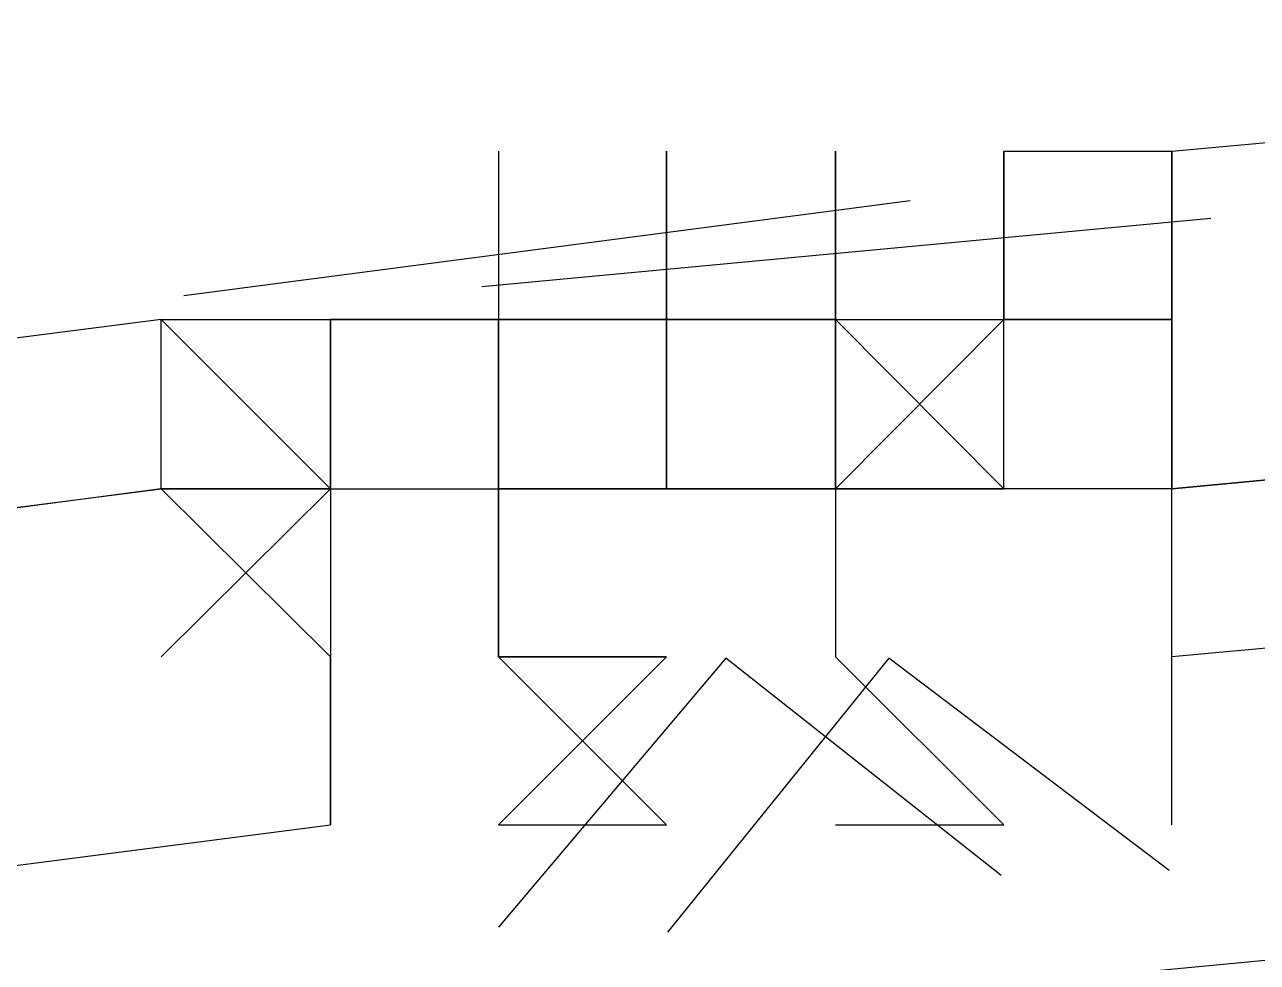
# Model space of a CAD drawing. Header units: feet. Extents: x -84 to 198, y -22 to 181.
# Drawn here: x 75.5625 to 75.6601, y 153.4069 to 153.4811 of the extents above; entities that cross this region are included whole.
import ezdxf

# ---------------------------------------------------------------- set-up
doc = ezdxf.new("R2010")
doc.units = ezdxf.units.FT
doc.layers.add('A-LINEA', color=7, linetype='CONTINUOUS')

msp = doc.modelspace()

# ---------------------------------------------------------------- linework, layer by layer
at = {"layer": 'A-LINEA'}
for p, q in [((75.6, 153.4711), (75.6, 153.4578)), ((75.6, 153.4711), (75.6, 153.4578)), ((75.6133, 153.4578), (75.6133, 153.4711)), ((75.6133, 153.4711), (75.6133, 153.4578)), ((75.6133, 153.4578), (75.6133, 153.4711)), ((75.6133, 153.4711), (75.6133, 153.4578)), ((75.6267, 153.4711), (75.6267, 153.4578)), ((75.6267, 153.4578), (75.6267, 153.4711)), ((75.6267, 153.4578), (75.6267, 153.4711)), ((75.6267, 153.4711), (75.6267, 153.4711)), ((75.6267, 153.4711), (75.6267, 153.4711)), ((75.6267, 153.4711), (75.6267, 153.4711)), ((75.6267, 153.4711), (75.6267, 153.4711)), ((75.6267, 153.4711), (75.6267, 153.4578)), ((75.6267, 153.4578), (75.6267, 153.4711)), ((75.6267, 153.4578), (75.6267, 153.4711)), ((75.6267, 153.4711), (75.6267, 153.4711)), ((75.6267, 153.4711), (75.6267, 153.4711)), ((75.6267, 153.4711), (75.6267, 153.4711)), ((75.6267, 153.4711), (75.6267, 153.4711)), ((75.64, 153.4711), (75.64, 153.4711)), ((75.64, 153.4711), (75.64, 153.4711)), ((75.64, 153.4711), (75.64, 153.4711)), ((75.64, 153.4711), (75.6533, 153.4711)), ((75.64, 153.4711), (75.6533, 153.4711)), ((75.64, 153.4711), (75.64, 153.4578)), ((75.64, 153.4711), (75.64, 153.4711)), ((75.64, 153.4711), (75.64, 153.4578)), ((75.64, 153.4711), (75.64, 153.4711)), ((75.64, 153.4711), (75.64, 153.4711)), ((75.64, 153.4578), (75.64, 153.4711)), ((75.64, 153.4711), (75.64, 153.4711)), ((75.64, 153.4711), (75.64, 153.4711)), ((75.64, 153.4711), (75.64, 153.4711)), ((75.64, 153.4711), (75.6533, 153.4711)), ((75.64, 153.4711), (75.6533, 153.4711)), ((75.64, 153.4711), (75.64, 153.4578)), ((75.64, 153.4711), (75.64, 153.4711)), ((75.64, 153.4711), (75.64, 153.4578)), ((75.64, 153.4711), (75.64, 153.4711)), ((75.64, 153.4711), (75.64, 153.4711)), ((75.64, 153.4578), (75.64, 153.4711)), ((75.6533, 153.4711), (75.6533, 153.4711)), ((75.6533, 153.4711), (75.6533, 153.4578)), ((75.6533, 153.4711), (75.6533, 153.4711)), ((75.6533, 153.4711), (75.6533, 153.4711)), ((75.6533, 153.4711), (75.6533, 153.4711)), ((75.6533, 153.4711), (75.6533, 153.4578)), ((75.6533, 153.4711), (75.6533, 153.4711)), ((75.6533, 153.4711), (75.6533, 153.4711)), ((75.5751, 153.4597), (75.6326, 153.4672)), ((75.5751, 153.4597), (75.6326, 153.4672)), ((75.5987, 153.4604), (75.6564, 153.4658)), ((75.5987, 153.4604), (75.6564, 153.4658)), ((75.5733, 153.4578), (75.5867, 153.4578)), ((75.5733, 153.4578), (75.5733, 153.4578)), ((75.5733, 153.4578), (75.5867, 153.4578)), ((75.5733, 153.4578), (75.5733, 153.4578)), ((75.5867, 153.4578), (75.5867, 153.4578)), ((75.5867, 153.4578), (75.5867, 153.4578)), ((75.5867, 153.4578), (75.5867, 153.4578)), ((75.5867, 153.4578), (75.5867, 153.4578)), ((75.5867, 153.4578), (75.5867, 153.4578)), ((75.5867, 153.4578), (75.5867, 153.4578)), ((75.5867, 153.4578), (75.5867, 153.4578)), ((75.5867, 153.4578), (75.5867, 153.4578)), ((75.5867, 153.4578), (75.5867, 153.4578)), ((75.5867, 153.4578), (75.5867, 153.4444)), ((75.5867, 153.4578), (75.5867, 153.4578)), ((75.5867, 153.4578), (75.5867, 153.4578)), ((75.5867, 153.4578), (75.6, 153.4578)), ((75.5867, 153.4578), (75.5867, 153.4444)), ((75.5867, 153.4578), (75.5867, 153.4578)), ((75.5867, 153.4578), (75.5867, 153.4578)), ((75.5867, 153.4578), (75.5867, 153.4578)), ((75.5867, 153.4578), (75.5867, 153.4578)), ((75.5867, 153.4578), (75.5867, 153.4578)), ((75.5867, 153.4578), (75.5867, 153.4578)), ((75.5867, 153.4578), (75.5867, 153.4578)), ((75.6, 153.4578), (75.5867, 153.4578)), ((75.5867, 153.4578), (75.5867, 153.4578)), ((75.5867, 153.4578), (75.5867, 153.4578)), ((75.5867, 153.4578), (75.5867, 153.4578)), ((75.5867, 153.4578), (75.5867, 153.4578)), ((75.5867, 153.4578), (75.5867, 153.4578)), ((75.5867, 153.4578), (75.5867, 153.4578)), ((75.5867, 153.4444), (75.5867, 153.4578)), ((75.5867, 153.4578), (75.5867, 153.4578)), ((75.5867, 153.4578), (75.5867, 153.4578)), ((75.5867, 153.4578), (75.5867, 153.4578)), ((75.5867, 153.4578), (75.5867, 153.4578)), ((75.5867, 153.4578), (75.5867, 153.4578)), ((75.5867, 153.4578), (75.5867, 153.4578)), ((75.5867, 153.4578), (75.5867, 153.4578)), ((75.5867, 153.4578), (75.5867, 153.4578)), ((75.5867, 153.4578), (75.5867, 153.4578)), ((75.5867, 153.4578), (75.5867, 153.4444)), ((75.5867, 153.4578), (75.5867, 153.4578)), ((75.5867, 153.4578), (75.5867, 153.4578)), ((75.5867, 153.4578), (75.6, 153.4578)), ((75.5867, 153.4578), (75.5867, 153.4444)), ((75.5867, 153.4578), (75.5867, 153.4578)), ((75.5867, 153.4578), (75.5867, 153.4578)), ((75.5867, 153.4578), (75.5867, 153.4578)), ((75.5867, 153.4578), (75.5867, 153.4578)), ((75.5867, 153.4578), (75.5867, 153.4578)), ((75.5867, 153.4578), (75.5867, 153.4578)), ((75.5867, 153.4578), (75.5867, 153.4578)), ((75.6, 153.4578), (75.5867, 153.4578)), ((75.5867, 153.4578), (75.5867, 153.4578)), ((75.5867, 153.4578), (75.5867, 153.4578)), ((75.5867, 153.4578), (75.5867, 153.4578)), ((75.5867, 153.4578), (75.5867, 153.4578)), ((75.5867, 153.4578), (75.5867, 153.4578)), ((75.5867, 153.4578), (75.5867, 153.4578)), ((75.5867, 153.4444), (75.5867, 153.4578)), ((75.6, 153.4578), (75.6, 153.4578)), ((75.6, 153.4578), (75.6, 153.4578)), ((75.6, 153.4578), (75.6, 153.4578)), ((75.6, 153.4578), (75.6, 153.4578)), ((75.6133, 153.4578), (75.6, 153.4578)), ((75.6, 153.4578), (75.6, 153.4578)), ((75.6133, 153.4578), (75.6, 153.4578)), ((75.6, 153.4578), (75.6, 153.4578)), ((75.6, 153.4578), (75.6, 153.4578)), ((75.6133, 153.4578), (75.6, 153.4578)), ((75.6, 153.4578), (75.6, 153.4578)), ((75.6, 153.4578), (75.6, 153.4578)), ((75.6133, 153.4578), (75.6, 153.4578)), ((75.6, 153.4578), (75.6, 153.4578)), ((75.6, 153.4578), (75.6, 153.4578)), ((75.6, 153.4578), (75.6, 153.4578)), ((75.6, 153.4578), (75.6, 153.4578)), ((75.6, 153.4578), (75.6, 153.4578)), ((75.6, 153.4578), (75.6133, 153.4578)), ((75.6, 153.4578), (75.6133, 153.4578)), ((75.6, 153.4578), (75.6, 153.4578)), ((75.6, 153.4578), (75.6, 153.4578)), ((75.6, 153.4578), (75.6, 153.4578)), ((75.6, 153.4578), (75.6, 153.4578)), ((75.6, 153.4578), (75.6, 153.4578)), ((75.6, 153.4578), (75.6, 153.4578)), ((75.6, 153.4578), (75.6, 153.4578)), ((75.6, 153.4578), (75.6, 153.4578)), ((75.6, 153.4578), (75.6, 153.4578)), ((75.6, 153.4578), (75.6, 153.4578)), ((75.6, 153.4578), (75.6133, 153.4578)), ((75.6, 153.4578), (75.6, 153.4578)), ((75.6, 153.4578), (75.6133, 153.4578)), ((75.6, 153.4578), (75.6, 153.4578)), ((75.6, 153.4578), (75.6, 153.4578)), ((75.6, 153.4578), (75.6, 153.4578)), ((75.6, 153.4578), (75.6, 153.4578)), ((75.6, 153.4578), (75.6, 153.4578)), ((75.6, 153.4578), (75.6, 153.4578)), ((75.6, 153.4578), (75.6, 153.4578)), ((75.6, 153.4578), (75.6, 153.4578)), ((75.6, 153.4578), (75.6, 153.4578)), ((75.6, 153.4578), (75.6, 153.4578)), ((75.6, 153.4578), (75.6, 153.4578)), ((75.6133, 153.4578), (75.6, 153.4578)), ((75.6, 153.4578), (75.6, 153.4578)), ((75.6, 153.4578), (75.6, 153.4578)), ((75.6, 153.4444), (75.6, 153.4578)), ((75.6, 153.4578), (75.6, 153.4578)), ((75.6, 153.4578), (75.6, 153.4578)), ((75.6, 153.4578), (75.6, 153.4578)), ((75.6, 153.4578), (75.6, 153.4578)), ((75.6, 153.4578), (75.6, 153.4578)), ((75.6, 153.4578), (75.6, 153.4578)), ((75.6, 153.4578), (75.6, 153.4578)), ((75.6, 153.4578), (75.6, 153.4578)), ((75.6133, 153.4578), (75.6, 153.4578)), ((75.6, 153.4578), (75.6, 153.4578)), ((75.6133, 153.4578), (75.6, 153.4578)), ((75.6, 153.4578), (75.6, 153.4578)), ((75.6, 153.4578), (75.6, 153.4578)), ((75.6133, 153.4578), (75.6, 153.4578)), ((75.6, 153.4578), (75.6, 153.4578)), ((75.6, 153.4578), (75.6, 153.4578)), ((75.6133, 153.4578), (75.6, 153.4578)), ((75.6, 153.4578), (75.6, 153.4578)), ((75.6, 153.4578), (75.6, 153.4578)), ((75.6, 153.4578), (75.6, 153.4578)), ((75.6, 153.4578), (75.6, 153.4578)), ((75.6, 153.4578), (75.6, 153.4578)), ((75.6, 153.4578), (75.6133, 153.4578)), ((75.6, 153.4578), (75.6133, 153.4578)), ((75.6, 153.4578), (75.6, 153.4578)), ((75.6, 153.4578), (75.6, 153.4578)), ((75.6, 153.4578), (75.6, 153.4578)), ((75.6, 153.4578), (75.6, 153.4578)), ((75.6, 153.4578), (75.6, 153.4578)), ((75.6, 153.4578), (75.6, 153.4578)), ((75.6, 153.4578), (75.6, 153.4578)), ((75.6, 153.4578), (75.6, 153.4578)), ((75.6, 153.4578), (75.6, 153.4578)), ((75.6, 153.4578), (75.6, 153.4578)), ((75.6, 153.4578), (75.6133, 153.4578)), ((75.6, 153.4578), (75.6, 153.4578)), ((75.6, 153.4578), (75.6133, 153.4578)), ((75.6, 153.4578), (75.6, 153.4578)), ((75.6, 153.4578), (75.6, 153.4578)), ((75.6, 153.4578), (75.6, 153.4578)), ((75.6, 153.4578), (75.6, 153.4578)), ((75.6, 153.4578), (75.6, 153.4578)), ((75.6, 153.4578), (75.6, 153.4578)), ((75.6, 153.4578), (75.6, 153.4578)), ((75.6, 153.4578), (75.6, 153.4578)), ((75.6, 153.4578), (75.6, 153.4578)), ((75.6, 153.4578), (75.6, 153.4578)), ((75.6, 153.4578), (75.6, 153.4578)), ((75.6133, 153.4578), (75.6, 153.4578)), ((75.6, 153.4578), (75.6, 153.4578)), ((75.6, 153.4578), (75.6, 153.4578)), ((75.6, 153.4444), (75.6, 153.4578)), ((75.6, 153.4578), (75.6, 153.4578)), ((75.6, 153.4578), (75.6, 153.4578)), ((75.6, 153.4578), (75.6, 153.4578)), ((75.6, 153.4578), (75.6, 153.4578)), ((75.6133, 153.4578), (75.6133, 153.4578)), ((75.6133, 153.4578), (75.6133, 153.4578)), ((75.6133, 153.4578), (75.6133, 153.4578)), ((75.6267, 153.4578), (75.6133, 153.4578)), ((75.6133, 153.4578), (75.6133, 153.4578)), ((75.6267, 153.4578), (75.6133, 153.4578)), ((75.6133, 153.4578), (75.6133, 153.4578)), ((75.6267, 153.4578), (75.6133, 153.4578)), ((75.6133, 153.4578), (75.6133, 153.4578)), ((75.6133, 153.4578), (75.6133, 153.4578)), ((75.6133, 153.4578), (75.6133, 153.4578)), ((75.6133, 153.4578), (75.6133, 153.4578)), ((75.6133, 153.4578), (75.6133, 153.4578)), ((75.6133, 153.4578), (75.6133, 153.4578)), ((75.6133, 153.4578), (75.6133, 153.4578)), ((75.6133, 153.4578), (75.6133, 153.4578)), ((75.6133, 153.4578), (75.6133, 153.4578)), ((75.6133, 153.4578), (75.6133, 153.4578)), ((75.6267, 153.4578), (75.6133, 153.4578)), ((75.6133, 153.4444), (75.6133, 153.4578)), ((75.6133, 153.4578), (75.6133, 153.4578)), ((75.6133, 153.4578), (75.6133, 153.4578)), ((75.6133, 153.4578), (75.6133, 153.4578)), ((75.6133, 153.4578), (75.6267, 153.4578)), ((75.6133, 153.4578), (75.6133, 153.4578)), ((75.6133, 153.4578), (75.6133, 153.4578)), ((75.6133, 153.4578), (75.6133, 153.4578)), ((75.6133, 153.4578), (75.6133, 153.4578)), ((75.6133, 153.4578), (75.6133, 153.4578)), ((75.6133, 153.4578), (75.6133, 153.4578)), ((75.6133, 153.4578), (75.6133, 153.4578)), ((75.6133, 153.4578), (75.6133, 153.4578)), ((75.6133, 153.4578), (75.6133, 153.4578)), ((75.6133, 153.4578), (75.6133, 153.4578)), ((75.6133, 153.4578), (75.6133, 153.4578)), ((75.6133, 153.4578), (75.6133, 153.4578)), ((75.6133, 153.4444), (75.6133, 153.4578)), ((75.6133, 153.4578), (75.6133, 153.4578)), ((75.6133, 153.4578), (75.6133, 153.4578)), ((75.6133, 153.4578), (75.6133, 153.4578)), ((75.6133, 153.4578), (75.6133, 153.4578)), ((75.6133, 153.4578), (75.6133, 153.4578)), ((75.6133, 153.4578), (75.6133, 153.4578)), ((75.6267, 153.4578), (75.6133, 153.4578)), ((75.6133, 153.4578), (75.6133, 153.4578)), ((75.6267, 153.4578), (75.6133, 153.4578)), ((75.6133, 153.4578), (75.6133, 153.4578)), ((75.6267, 153.4578), (75.6133, 153.4578)), ((75.6133, 153.4578), (75.6133, 153.4578)), ((75.6133, 153.4578), (75.6133, 153.4578)), ((75.6133, 153.4578), (75.6133, 153.4578)), ((75.6133, 153.4578), (75.6133, 153.4578)), ((75.6133, 153.4578), (75.6133, 153.4578)), ((75.6133, 153.4578), (75.6133, 153.4578)), ((75.6133, 153.4578), (75.6133, 153.4578)), ((75.6133, 153.4578), (75.6133, 153.4578)), ((75.6133, 153.4578), (75.6133, 153.4578)), ((75.6133, 153.4578), (75.6133, 153.4578)), ((75.6267, 153.4578), (75.6133, 153.4578)), ((75.6133, 153.4444), (75.6133, 153.4578)), ((75.6133, 153.4578), (75.6133, 153.4578)), ((75.6133, 153.4578), (75.6133, 153.4578)), ((75.6133, 153.4578), (75.6133, 153.4578)), ((75.6133, 153.4578), (75.6267, 153.4578)), ((75.6133, 153.4578), (75.6133, 153.4578)), ((75.6133, 153.4578), (75.6133, 153.4578)), ((75.6133, 153.4578), (75.6133, 153.4578)), ((75.6133, 153.4578), (75.6133, 153.4578)), ((75.6133, 153.4578), (75.6133, 153.4578)), ((75.6133, 153.4578), (75.6133, 153.4578)), ((75.6133, 153.4578), (75.6133, 153.4578)), ((75.6133, 153.4578), (75.6133, 153.4578)), ((75.6133, 153.4578), (75.6133, 153.4578)), ((75.6133, 153.4578), (75.6133, 153.4578)), ((75.6133, 153.4578), (75.6133, 153.4578)), ((75.6133, 153.4578), (75.6133, 153.4578)), ((75.6133, 153.4444), (75.6133, 153.4578)), ((75.6133, 153.4578), (75.6133, 153.4578)), ((75.6133, 153.4578), (75.6133, 153.4578)), ((75.6133, 153.4578), (75.6133, 153.4578)), ((75.6267, 153.4578), (75.6267, 153.4578)), ((75.6267, 153.4578), (75.6267, 153.4578)), ((75.6267, 153.4578), (75.6267, 153.4578)), ((75.6267, 153.4578), (75.6267, 153.4578)), ((75.6267, 153.4578), (75.6267, 153.4578)), ((75.6267, 153.4578), (75.6267, 153.4578)), ((75.6267, 153.4578), (75.6267, 153.4578)), ((75.6267, 153.4578), (75.6267, 153.4578)), ((75.6267, 153.4578), (75.6267, 153.4578)), ((75.6267, 153.4578), (75.6267, 153.4578)), ((75.6267, 153.4578), (75.6267, 153.4578)), ((75.6267, 153.4578), (75.6267, 153.4578)), ((75.6267, 153.4578), (75.6267, 153.4578)), ((75.6267, 153.4578), (75.6267, 153.4578)), ((75.6267, 153.4578), (75.6267, 153.4578)), ((75.6267, 153.4578), (75.6267, 153.4578)), ((75.6267, 153.4578), (75.6267, 153.4578)), ((75.6267, 153.4578), (75.6267, 153.4578)), ((75.6267, 153.4578), (75.64, 153.4578)), ((75.6267, 153.4578), (75.6267, 153.4444)), ((75.6267, 153.4578), (75.6267, 153.4578)), ((75.6267, 153.4578), (75.6267, 153.4578)), ((75.6267, 153.4578), (75.6267, 153.4578)), ((75.6267, 153.4578), (75.6267, 153.4578)), ((75.6267, 153.4578), (75.6267, 153.4578)), ((75.6267, 153.4578), (75.6267, 153.4578)), ((75.6267, 153.4444), (75.64, 153.4578)), ((75.6267, 153.4578), (75.6267, 153.4578)), ((75.6267, 153.4578), (75.6267, 153.4578)), ((75.6267, 153.4578), (75.6267, 153.4578)), ((75.6267, 153.4578), (75.6267, 153.4578)), ((75.6267, 153.4578), (75.6267, 153.4578)), ((75.6267, 153.4578), (75.6267, 153.4578)), ((75.6267, 153.4578), (75.6267, 153.4578)), ((75.6267, 153.4578), (75.6267, 153.4578)), ((75.6267, 153.4578), (75.6267, 153.4578)), ((75.6267, 153.4578), (75.6267, 153.4578)), ((75.6267, 153.4578), (75.6267, 153.4578)), ((75.6267, 153.4578), (75.6267, 153.4578)), ((75.6267, 153.4578), (75.6267, 153.4578)), ((75.6267, 153.4578), (75.6267, 153.4578)), ((75.6267, 153.4578), (75.6267, 153.4578)), ((75.6267, 153.4444), (75.6267, 153.4578)), ((75.6267, 153.4578), (75.6267, 153.4578)), ((75.6267, 153.4578), (75.6267, 153.4578)), ((75.6267, 153.4578), (75.6267, 153.4578)), ((75.6267, 153.4578), (75.6267, 153.4578)), ((75.6267, 153.4578), (75.6267, 153.4578)), ((75.6267, 153.4578), (75.6267, 153.4578)), ((75.6267, 153.4578), (75.6267, 153.4578)), ((75.6267, 153.4578), (75.6267, 153.4578)), ((75.6267, 153.4578), (75.6267, 153.4578)), ((75.6267, 153.4578), (75.6267, 153.4578)), ((75.6267, 153.4578), (75.6267, 153.4578)), ((75.6267, 153.4578), (75.6267, 153.4578)), ((75.6267, 153.4578), (75.6267, 153.4578)), ((75.6267, 153.4578), (75.6267, 153.4578)), ((75.6267, 153.4578), (75.6267, 153.4578)), ((75.6267, 153.4578), (75.6267, 153.4578)), ((75.6267, 153.4578), (75.6267, 153.4578)), ((75.6267, 153.4578), (75.6267, 153.4578)), ((75.6267, 153.4578), (75.6267, 153.4578)), ((75.6267, 153.4578), (75.6267, 153.4578)), ((75.6267, 153.4578), (75.6267, 153.4578)), ((75.6267, 153.4578), (75.6267, 153.4578)), ((75.6267, 153.4578), (75.6267, 153.4578)), ((75.6267, 153.4578), (75.6267, 153.4578)), ((75.6267, 153.4578), (75.6267, 153.4578)), ((75.6267, 153.4578), (75.6267, 153.4578)), ((75.6267, 153.4578), (75.6267, 153.4578)), ((75.6267, 153.4578), (75.6267, 153.4578)), ((75.6267, 153.4578), (75.6267, 153.4578)), ((75.6267, 153.4578), (75.6267, 153.4578)), ((75.6267, 153.4578), (75.6267, 153.4578)), ((75.6267, 153.4578), (75.6267, 153.4578)), ((75.6267, 153.4578), (75.6267, 153.4578)), ((75.6267, 153.4578), (75.6267, 153.4578)), ((75.6267, 153.4578), (75.6267, 153.4578)), ((75.6267, 153.4578), (75.6267, 153.4578)), ((75.6267, 153.4578), (75.6267, 153.4578)), ((75.6267, 153.4578), (75.64, 153.4578)), ((75.6267, 153.4578), (75.6267, 153.4444)), ((75.6267, 153.4578), (75.6267, 153.4578)), ((75.6267, 153.4578), (75.6267, 153.4578)), ((75.6267, 153.4578), (75.6267, 153.4578)), ((75.6267, 153.4578), (75.6267, 153.4578)), ((75.6267, 153.4578), (75.6267, 153.4578)), ((75.6267, 153.4578), (75.6267, 153.4578)), ((75.6267, 153.4444), (75.64, 153.4578)), ((75.6267, 153.4578), (75.6267, 153.4578)), ((75.6267, 153.4578), (75.6267, 153.4578)), ((75.6267, 153.4578), (75.6267, 153.4578)), ((75.6267, 153.4578), (75.6267, 153.4578)), ((75.6267, 153.4578), (75.6267, 153.4578)), ((75.6267, 153.4578), (75.6267, 153.4578)), ((75.6267, 153.4578), (75.6267, 153.4578)), ((75.6267, 153.4578), (75.6267, 153.4578)), ((75.6267, 153.4578), (75.6267, 153.4578)), ((75.6267, 153.4578), (75.6267, 153.4578)), ((75.6267, 153.4578), (75.6267, 153.4578)), ((75.6267, 153.4578), (75.6267, 153.4578)), ((75.6267, 153.4578), (75.6267, 153.4578)), ((75.6267, 153.4578), (75.6267, 153.4578)), ((75.6267, 153.4578), (75.6267, 153.4578)), ((75.6267, 153.4444), (75.6267, 153.4578)), ((75.6267, 153.4578), (75.6267, 153.4578)), ((75.6267, 153.4578), (75.6267, 153.4578)), ((75.6267, 153.4578), (75.6267, 153.4578)), ((75.6267, 153.4578), (75.6267, 153.4578)), ((75.6267, 153.4578), (75.6267, 153.4578)), ((75.6267, 153.4578), (75.6267, 153.4578)), ((75.6267, 153.4578), (75.6267, 153.4578)), ((75.6267, 153.4578), (75.6267, 153.4578)), ((75.6267, 153.4578), (75.6267, 153.4578)), ((75.6267, 153.4578), (75.6267, 153.4578)), ((75.6267, 153.4578), (75.6267, 153.4578)), ((75.6267, 153.4578), (75.6267, 153.4578)), ((75.6267, 153.4578), (75.6267, 153.4578)), ((75.6267, 153.4578), (75.6267, 153.4578)), ((75.6267, 153.4578), (75.6267, 153.4578)), ((75.6267, 153.4578), (75.6267, 153.4578)), ((75.6267, 153.4578), (75.6267, 153.4578)), ((75.6267, 153.4578), (75.6267, 153.4578)), ((75.6267, 153.4578), (75.6267, 153.4578)), ((75.64, 153.4444), (75.64, 153.4578)), ((75.64, 153.4578), (75.64, 153.4578)), ((75.64, 153.4578), (75.64, 153.4578)), ((75.64, 153.4578), (75.64, 153.4578)), ((75.64, 153.4578), (75.64, 153.4578)), ((75.64, 153.4578), (75.64, 153.4578)), ((75.64, 153.4578), (75.64, 153.4578)), ((75.64, 153.4578), (75.64, 153.4578)), ((75.64, 153.4578), (75.64, 153.4578)), ((75.64, 153.4578), (75.64, 153.4578)), ((75.64, 153.4578), (75.64, 153.4578)), ((75.64, 153.4578), (75.64, 153.4578)), ((75.64, 153.4578), (75.64, 153.4578)), ((75.64, 153.4578), (75.64, 153.4578)), ((75.64, 153.4578), (75.6533, 153.4578)), ((75.64, 153.4578), (75.64, 153.4578)), ((75.64, 153.4578), (75.64, 153.4578)), ((75.64, 153.4578), (75.6533, 153.4578)), ((75.64, 153.4578), (75.64, 153.4578)), ((75.64, 153.4578), (75.64, 153.4578)), ((75.64, 153.4578), (75.64, 153.4578)), ((75.64, 153.4578), (75.64, 153.4578)), ((75.64, 153.4578), (75.64, 153.4578)), ((75.64, 153.4578), (75.64, 153.4578)), ((75.64, 153.4578), (75.64, 153.4578)), ((75.64, 153.4578), (75.64, 153.4578)), ((75.64, 153.4578), (75.64, 153.4578)), ((75.64, 153.4578), (75.64, 153.4578)), ((75.64, 153.4578), (75.64, 153.4578)), ((75.64, 153.4578), (75.64, 153.4578)), ((75.64, 153.4578), (75.64, 153.4578)), ((75.64, 153.4578), (75.64, 153.4578)), ((75.64, 153.4444), (75.64, 153.4578)), ((75.64, 153.4578), (75.64, 153.4578)), ((75.64, 153.4578), (75.64, 153.4578)), ((75.64, 153.4578), (75.64, 153.4578)), ((75.64, 153.4578), (75.64, 153.4578)), ((75.64, 153.4578), (75.64, 153.4578)), ((75.64, 153.4578), (75.64, 153.4578)), ((75.64, 153.4578), (75.64, 153.4578)), ((75.64, 153.4578), (75.64, 153.4578)), ((75.64, 153.4578), (75.64, 153.4578)), ((75.64, 153.4578), (75.64, 153.4578)), ((75.64, 153.4578), (75.64, 153.4578)), ((75.64, 153.4578), (75.64, 153.4578)), ((75.64, 153.4578), (75.64, 153.4578)), ((75.64, 153.4578), (75.6533, 153.4578)), ((75.64, 153.4578), (75.64, 153.4578)), ((75.64, 153.4578), (75.64, 153.4578)), ((75.64, 153.4578), (75.6533, 153.4578)), ((75.64, 153.4578), (75.64, 153.4578)), ((75.64, 153.4578), (75.64, 153.4578)), ((75.64, 153.4578), (75.64, 153.4578)), ((75.64, 153.4578), (75.64, 153.4578)), ((75.64, 153.4578), (75.64, 153.4578)), ((75.64, 153.4578), (75.64, 153.4578)), ((75.64, 153.4578), (75.64, 153.4578)), ((75.64, 153.4578), (75.64, 153.4578)), ((75.64, 153.4578), (75.64, 153.4578)), ((75.64, 153.4578), (75.64, 153.4578)), ((75.64, 153.4578), (75.64, 153.4578)), ((75.64, 153.4578), (75.64, 153.4578)), ((75.64, 153.4578), (75.64, 153.4578)), ((75.64, 153.4578), (75.64, 153.4578)), ((75.6533, 153.4444), (75.6533, 153.4578)), ((75.6533, 153.4578), (75.6533, 153.4578)), ((75.6533, 153.4578), (75.6533, 153.4578)), ((75.6533, 153.4578), (75.6533, 153.4578)), ((75.6533, 153.4578), (75.6533, 153.4578)), ((75.6533, 153.4578), (75.6533, 153.4578)), ((75.6533, 153.4578), (75.6533, 153.4578)), ((75.6533, 153.4578), (75.6533, 153.4578)), ((75.6533, 153.4578), (75.6533, 153.4578)), ((75.6533, 153.4578), (75.6533, 153.4578)), ((75.6533, 153.4578), (75.6533, 153.4578)), ((75.6533, 153.4578), (75.6533, 153.4578)), ((75.6533, 153.4578), (75.6533, 153.4578)), ((75.6533, 153.4578), (75.6533, 153.4578)), ((75.6533, 153.4578), (75.6533, 153.4444)), ((75.6533, 153.4578), (75.6533, 153.4578)), ((75.6533, 153.4578), (75.6533, 153.4578)), ((75.6533, 153.4578), (75.6533, 153.4578)), ((75.6533, 153.4578), (75.6533, 153.4578)), ((75.6533, 153.4444), (75.6533, 153.4578)), ((75.6533, 153.4578), (75.6533, 153.4578)), ((75.6533, 153.4578), (75.6533, 153.4578)), ((75.6533, 153.4578), (75.6533, 153.4578)), ((75.6533, 153.4578), (75.6533, 153.4578)), ((75.6533, 153.4578), (75.6533, 153.4578)), ((75.6533, 153.4578), (75.6533, 153.4578)), ((75.6533, 153.4578), (75.6533, 153.4578)), ((75.6533, 153.4578), (75.6533, 153.4578)), ((75.6533, 153.4578), (75.6533, 153.4578)), ((75.6533, 153.4578), (75.6533, 153.4578)), ((75.6533, 153.4578), (75.6533, 153.4578)), ((75.6533, 153.4578), (75.6533, 153.4578)), ((75.6533, 153.4578), (75.6533, 153.4578)), ((75.6533, 153.4578), (75.6533, 153.4444)), ((75.6533, 153.4578), (75.6533, 153.4578)), ((75.6533, 153.4578), (75.6533, 153.4578)), ((75.6533, 153.4578), (75.6533, 153.4578)), ((75.6533, 153.4578), (75.6533, 153.4578)), ((75.5733, 153.4444), (75.5733, 153.4444)), ((75.5733, 153.4311), (75.5867, 153.4444)), ((75.5867, 153.4444), (75.5733, 153.4444)), ((75.5867, 153.4444), (75.5733, 153.4444)), ((75.5867, 153.4444), (75.5733, 153.4444)), ((75.5733, 153.4444), (75.5733, 153.4444)), ((75.5733, 153.4311), (75.5867, 153.4444)), ((75.5867, 153.4444), (75.5733, 153.4444)), ((75.5867, 153.4444), (75.5733, 153.4444)), ((75.5867, 153.4444), (75.5733, 153.4444)), ((75.5867, 153.4444), (75.5867, 153.4444)), ((75.5867, 153.4444), (75.5867, 153.4444)), ((75.5867, 153.4444), (75.5867, 153.4444)), ((75.5867, 153.4444), (75.5867, 153.4444)), ((75.5867, 153.4444), (75.5867, 153.4444)), ((75.5867, 153.4444), (75.5867, 153.4444)), ((75.5867, 153.4444), (75.5867, 153.4444)), ((75.5867, 153.4444), (75.5867, 153.4444)), ((75.5867, 153.4444), (75.5867, 153.4444)), ((75.5867, 153.4444), (75.6, 153.4444)), ((75.5867, 153.4444), (75.5867, 153.4444)), ((75.5867, 153.4444), (75.5867, 153.4444)), ((75.5867, 153.4444), (75.6, 153.4444)), ((75.5867, 153.4444), (75.5867, 153.4444)), ((75.5867, 153.4444), (75.5867, 153.4444)), ((75.5867, 153.4444), (75.6, 153.4444)), ((75.5867, 153.4444), (75.5867, 153.4444)), ((75.5867, 153.4444), (75.5867, 153.4444)), ((75.5867, 153.4444), (75.5867, 153.4444)), ((75.5867, 153.4444), (75.5867, 153.4444)), ((75.5867, 153.4444), (75.5867, 153.4444)), ((75.5867, 153.4444), (75.5867, 153.4311)), ((75.5867, 153.4444), (75.5867, 153.4311)), ((75.5867, 153.4444), (75.5867, 153.4444)), ((75.5867, 153.4444), (75.5867, 153.4444)), ((75.5867, 153.4444), (75.5867, 153.4444)), ((75.5867, 153.4444), (75.5867, 153.4444)), ((75.5867, 153.4444), (75.5867, 153.4444)), ((75.5867, 153.4444), (75.5867, 153.4444)), ((75.5867, 153.4444), (75.5867, 153.4444)), ((75.5867, 153.4444), (75.5867, 153.4444)), ((75.5867, 153.4444), (75.5867, 153.4444)), ((75.5867, 153.4444), (75.5867, 153.4444)), ((75.5867, 153.4444), (75.5867, 153.4444)), ((75.5867, 153.4444), (75.5867, 153.4444)), ((75.5867, 153.4444), (75.5867, 153.4444)), ((75.5867, 153.4444), (75.5867, 153.4444)), ((75.5867, 153.4444), (75.5867, 153.4444)), ((75.5867, 153.4444), (75.6, 153.4444)), ((75.5867, 153.4444), (75.5867, 153.4444)), ((75.5867, 153.4444), (75.5867, 153.4444)), ((75.5867, 153.4444), (75.6, 153.4444)), ((75.5867, 153.4444), (75.5867, 153.4444)), ((75.5867, 153.4444), (75.5867, 153.4444)), ((75.5867, 153.4444), (75.6, 153.4444)), ((75.5867, 153.4444), (75.5867, 153.4444)), ((75.5867, 153.4444), (75.5867, 153.4444)), ((75.5867, 153.4444), (75.5867, 153.4444)), ((75.5867, 153.4444), (75.5867, 153.4444)), ((75.5867, 153.4444), (75.5867, 153.4444)), ((75.5867, 153.4444), (75.5867, 153.4311)), ((75.5867, 153.4444), (75.5867, 153.4311)), ((75.5867, 153.4444), (75.5867, 153.4444)), ((75.5867, 153.4444), (75.5867, 153.4444)), ((75.5867, 153.4444), (75.5867, 153.4444)), ((75.5867, 153.4444), (75.5867, 153.4444)), ((75.5867, 153.4444), (75.5867, 153.4444)), ((75.5867, 153.4444), (75.5867, 153.4444)), ((75.6, 153.4444), (75.6, 153.4444)), ((75.6133, 153.4444), (75.6, 153.4444)), ((75.6, 153.4444), (75.6, 153.4444)), ((75.6, 153.4444), (75.6, 153.4444)), ((75.6, 153.4444), (75.6, 153.4444)), ((75.6, 153.4444), (75.6, 153.4444)), ((75.6, 153.4444), (75.6, 153.4444)), ((75.6, 153.4444), (75.6, 153.4444)), ((75.6, 153.4444), (75.6, 153.4444)), ((75.6, 153.4444), (75.6, 153.4444)), ((75.6, 153.4444), (75.6, 153.4444)), ((75.6133, 153.4444), (75.6, 153.4444)), ((75.6, 153.4444), (75.6, 153.4444)), ((75.6, 153.4444), (75.6, 153.4444)), ((75.6, 153.4311), (75.6, 153.4444)), ((75.6, 153.4444), (75.6, 153.4444)), ((75.6, 153.4444), (75.6, 153.4444)), ((75.6, 153.4444), (75.6, 153.4444)), ((75.6, 153.4444), (75.6, 153.4444)), ((75.6, 153.4444), (75.6133, 153.4444)), ((75.6, 153.4444), (75.6, 153.4444)), ((75.6, 153.4444), (75.6, 153.4444)), ((75.6, 153.4444), (75.6, 153.4444)), ((75.6, 153.4444), (75.6, 153.4444)), ((75.6, 153.4444), (75.6, 153.4444)), ((75.6, 153.4444), (75.6133, 153.4444)), ((75.6, 153.4444), (75.6, 153.4444)), ((75.6, 153.4444), (75.6, 153.4444)), ((75.6, 153.4444), (75.6, 153.4444)), ((75.6, 153.4444), (75.6, 153.4444)), ((75.6, 153.4444), (75.6, 153.4444)), ((75.6, 153.4444), (75.6, 153.4444)), ((75.6, 153.4444), (75.6, 153.4444)), ((75.6, 153.4444), (75.6, 153.4444)), ((75.6, 153.4444), (75.6, 153.4444)), ((75.6, 153.4444), (75.6133, 153.4444)), ((75.6, 153.4444), (75.6, 153.4444)), ((75.6, 153.4444), (75.6, 153.4444)), ((75.6, 153.4444), (75.6, 153.4444)), ((75.6, 153.4444), (75.6, 153.4444)), ((75.6, 153.4444), (75.6, 153.4444)), ((75.6, 153.4444), (75.6, 153.4444)), ((75.6, 153.4444), (75.6, 153.4444)), ((75.6, 153.4444), (75.6, 153.4444)), ((75.6, 153.4444), (75.6, 153.4444)), ((75.6, 153.4444), (75.6, 153.4444)), ((75.6133, 153.4444), (75.6, 153.4444)), ((75.6, 153.4444), (75.6, 153.4444)), ((75.6, 153.4444), (75.6, 153.4444)), ((75.6, 153.4444), (75.6, 153.4444)), ((75.6, 153.4444), (75.6, 153.4444)), ((75.6, 153.4444), (75.6, 153.4444)), ((75.6, 153.4444), (75.6, 153.4444)), ((75.6, 153.4444), (75.6, 153.4444)), ((75.6, 153.4444), (75.6, 153.4444)), ((75.6, 153.4444), (75.6, 153.4444)), ((75.6133, 153.4444), (75.6, 153.4444)), ((75.6, 153.4444), (75.6, 153.4444)), ((75.6, 153.4444), (75.6, 153.4444)), ((75.6, 153.4311), (75.6, 153.4444)), ((75.6, 153.4444), (75.6, 153.4444)), ((75.6, 153.4444), (75.6, 153.4444)), ((75.6, 153.4444), (75.6, 153.4444)), ((75.6, 153.4444), (75.6, 153.4444)), ((75.6, 153.4444), (75.6133, 153.4444)), ((75.6, 153.4444), (75.6, 153.4444)), ((75.6, 153.4444), (75.6, 153.4444)), ((75.6, 153.4444), (75.6, 153.4444)), ((75.6, 153.4444), (75.6, 153.4444)), ((75.6, 153.4444), (75.6, 153.4444)), ((75.6, 153.4444), (75.6133, 153.4444)), ((75.6, 153.4444), (75.6, 153.4444)), ((75.6, 153.4444), (75.6, 153.4444)), ((75.6, 153.4444), (75.6, 153.4444)), ((75.6, 153.4444), (75.6, 153.4444)), ((75.6, 153.4444), (75.6, 153.4444)), ((75.6, 153.4444), (75.6, 153.4444)), ((75.6, 153.4444), (75.6, 153.4444)), ((75.6, 153.4444), (75.6, 153.4444)), ((75.6, 153.4444), (75.6, 153.4444)), ((75.6, 153.4444), (75.6133, 153.4444)), ((75.6, 153.4444), (75.6, 153.4444)), ((75.6, 153.4444), (75.6, 153.4444)), ((75.6, 153.4444), (75.6, 153.4444)), ((75.6, 153.4444), (75.6, 153.4444)), ((75.6, 153.4444), (75.6, 153.4444)), ((75.6, 153.4444), (75.6, 153.4444)), ((75.6, 153.4444), (75.6, 153.4444)), ((75.6, 153.4444), (75.6, 153.4444)), ((75.6, 153.4444), (75.6, 153.4444)), ((75.6133, 153.4444), (75.6133, 153.4444)), ((75.6133, 153.4444), (75.6133, 153.4444)), ((75.6133, 153.4444), (75.6133, 153.4444)), ((75.6133, 153.4444), (75.6133, 153.4444)), ((75.6133, 153.4444), (75.6133, 153.4444)), ((75.6133, 153.4444), (75.6133, 153.4444)), ((75.6133, 153.4444), (75.6133, 153.4444)), ((75.6133, 153.4444), (75.6133, 153.4444)), ((75.6133, 153.4444), (75.6133, 153.4444)), ((75.6133, 153.4444), (75.6133, 153.4444)), ((75.6133, 153.4444), (75.6133, 153.4444)), ((75.6267, 153.4444), (75.6133, 153.4444)), ((75.6133, 153.4444), (75.6133, 153.4444)), ((75.6133, 153.4444), (75.6133, 153.4444)), ((75.6267, 153.4444), (75.6133, 153.4444)), ((75.6133, 153.4444), (75.6133, 153.4444)), ((75.6133, 153.4444), (75.6133, 153.4444)), ((75.6133, 153.4444), (75.6133, 153.4444)), ((75.6133, 153.4444), (75.6133, 153.4444)), ((75.6133, 153.4444), (75.6133, 153.4444)), ((75.6133, 153.4444), (75.6133, 153.4444)), ((75.6133, 153.4444), (75.6133, 153.4444)), ((75.6133, 153.4444), (75.6133, 153.4444)), ((75.6133, 153.4444), (75.6133, 153.4444)), ((75.6133, 153.4444), (75.6133, 153.4444)), ((75.6133, 153.4444), (75.6133, 153.4444)), ((75.6133, 153.4444), (75.6133, 153.4444)), ((75.6133, 153.4444), (75.6267, 153.4444)), ((75.6133, 153.4444), (75.6133, 153.4444)), ((75.6133, 153.4444), (75.6133, 153.4444)), ((75.6133, 153.4444), (75.6133, 153.4444)), ((75.6133, 153.4444), (75.6133, 153.4444)), ((75.6133, 153.4444), (75.6133, 153.4444)), ((75.6133, 153.4444), (75.6133, 153.4444)), ((75.6133, 153.4444), (75.6133, 153.4444)), ((75.6133, 153.4444), (75.6133, 153.4444)), ((75.6133, 153.4444), (75.6133, 153.4444)), ((75.6133, 153.4444), (75.6133, 153.4444)), ((75.6133, 153.4444), (75.6133, 153.4444)), ((75.6133, 153.4444), (75.6133, 153.4444)), ((75.6133, 153.4444), (75.6133, 153.4444)), ((75.6133, 153.4444), (75.6133, 153.4444)), ((75.6133, 153.4444), (75.6133, 153.4444)), ((75.6133, 153.4444), (75.6133, 153.4444)), ((75.6133, 153.4444), (75.6133, 153.4444)), ((75.6133, 153.4444), (75.6133, 153.4444)), ((75.6133, 153.4444), (75.6133, 153.4444)), ((75.6133, 153.4444), (75.6267, 153.4444)), ((75.6267, 153.4444), (75.6133, 153.4444)), ((75.6133, 153.4444), (75.6133, 153.4444)), ((75.6133, 153.4444), (75.6133, 153.4444)), ((75.6267, 153.4444), (75.6133, 153.4444)), ((75.6133, 153.4444), (75.6133, 153.4444)), ((75.6133, 153.4444), (75.6133, 153.4444)), ((75.6133, 153.4444), (75.6133, 153.4444)), ((75.6133, 153.4444), (75.6133, 153.4444)), ((75.6133, 153.4444), (75.6133, 153.4444)), ((75.6133, 153.4444), (75.6133, 153.4444)), ((75.6133, 153.4444), (75.6133, 153.4444)), ((75.6133, 153.4444), (75.6133, 153.4444)), ((75.6133, 153.4444), (75.6133, 153.4444)), ((75.6133, 153.4444), (75.6133, 153.4444)), ((75.6133, 153.4444), (75.6133, 153.4444)), ((75.6133, 153.4444), (75.6133, 153.4444)), ((75.6133, 153.4444), (75.6133, 153.4444)), ((75.6267, 153.4444), (75.6133, 153.4444)), ((75.6133, 153.4444), (75.6133, 153.4444)), ((75.6133, 153.4444), (75.6133, 153.4444)), ((75.6267, 153.4444), (75.6133, 153.4444)), ((75.6133, 153.4444), (75.6133, 153.4444)), ((75.6133, 153.4444), (75.6133, 153.4444)), ((75.6133, 153.4444), (75.6133, 153.4444)), ((75.6133, 153.4444), (75.6133, 153.4444)), ((75.6133, 153.4444), (75.6133, 153.4444)), ((75.6133, 153.4444), (75.6133, 153.4444)), ((75.6133, 153.4444), (75.6133, 153.4444)), ((75.6133, 153.4444), (75.6133, 153.4444)), ((75.6133, 153.4444), (75.6133, 153.4444)), ((75.6133, 153.4444), (75.6133, 153.4444)), ((75.6133, 153.4444), (75.6133, 153.4444)), ((75.6133, 153.4444), (75.6133, 153.4444)), ((75.6133, 153.4444), (75.6267, 153.4444)), ((75.6133, 153.4444), (75.6133, 153.4444)), ((75.6133, 153.4444), (75.6133, 153.4444)), ((75.6133, 153.4444), (75.6133, 153.4444)), ((75.6133, 153.4444), (75.6133, 153.4444)), ((75.6133, 153.4444), (75.6133, 153.4444)), ((75.6133, 153.4444), (75.6133, 153.4444)), ((75.6133, 153.4444), (75.6133, 153.4444)), ((75.6133, 153.4444), (75.6133, 153.4444)), ((75.6133, 153.4444), (75.6133, 153.4444)), ((75.6133, 153.4444), (75.6133, 153.4444)), ((75.6133, 153.4444), (75.6133, 153.4444)), ((75.6133, 153.4444), (75.6133, 153.4444)), ((75.6133, 153.4444), (75.6133, 153.4444)), ((75.6133, 153.4444), (75.6133, 153.4444)), ((75.6133, 153.4444), (75.6133, 153.4444)), ((75.6133, 153.4444), (75.6133, 153.4444)), ((75.6133, 153.4444), (75.6133, 153.4444)), ((75.6133, 153.4444), (75.6133, 153.4444)), ((75.6133, 153.4444), (75.6133, 153.4444)), ((75.6133, 153.4444), (75.6267, 153.4444)), ((75.6267, 153.4444), (75.6133, 153.4444)), ((75.6133, 153.4444), (75.6133, 153.4444)), ((75.6133, 153.4444), (75.6133, 153.4444)), ((75.6267, 153.4444), (75.6133, 153.4444)), ((75.6133, 153.4444), (75.6133, 153.4444)), ((75.6133, 153.4444), (75.6133, 153.4444)), ((75.6267, 153.4444), (75.6267, 153.4444)), ((75.6267, 153.4444), (75.6267, 153.4444)), ((75.6267, 153.4444), (75.6267, 153.4444)), ((75.6267, 153.4444), (75.6267, 153.4444)), ((75.6267, 153.4444), (75.6267, 153.4444)), ((75.6267, 153.4444), (75.6267, 153.4444)), ((75.6267, 153.4444), (75.6267, 153.4444)), ((75.6267, 153.4444), (75.6267, 153.4444)), ((75.6267, 153.4444), (75.6267, 153.4444)), ((75.6267, 153.4444), (75.6267, 153.4444)), ((75.6267, 153.4444), (75.6267, 153.4444)), ((75.6267, 153.4444), (75.6267, 153.4444)), ((75.6267, 153.4444), (75.6267, 153.4444)), ((75.6267, 153.4444), (75.6267, 153.4444)), ((75.6267, 153.4444), (75.6267, 153.4444)), ((75.6267, 153.4444), (75.6267, 153.4444)), ((75.6267, 153.4444), (75.6267, 153.4444)), ((75.6267, 153.4444), (75.6267, 153.4444)), ((75.6267, 153.4444), (75.6267, 153.4444)), ((75.6267, 153.4444), (75.6267, 153.4444)), ((75.6267, 153.4444), (75.6267, 153.4444)), ((75.6267, 153.4444), (75.6267, 153.4444)), ((75.6267, 153.4444), (75.6267, 153.4444)), ((75.6267, 153.4444), (75.6267, 153.4444)), ((75.6267, 153.4444), (75.64, 153.4444)), ((75.6267, 153.4444), (75.6267, 153.4444)), ((75.6267, 153.4444), (75.6267, 153.4444)), ((75.6267, 153.4444), (75.64, 153.4444)), ((75.6267, 153.4444), (75.6267, 153.4444)), ((75.6267, 153.4444), (75.6267, 153.4311)), ((75.6267, 153.4444), (75.6267, 153.4444)), ((75.6267, 153.4444), (75.6267, 153.4311)), ((75.6267, 153.4444), (75.6267, 153.4444)), ((75.6267, 153.4444), (75.6267, 153.4444)), ((75.6267, 153.4444), (75.6267, 153.4444)), ((75.6267, 153.4444), (75.6267, 153.4444)), ((75.6267, 153.4444), (75.6267, 153.4444)), ((75.6267, 153.4444), (75.6267, 153.4444)), ((75.6267, 153.4444), (75.6267, 153.4444)), ((75.6267, 153.4444), (75.6267, 153.4444)), ((75.6267, 153.4444), (75.6267, 153.4444)), ((75.6267, 153.4444), (75.6267, 153.4444)), ((75.6267, 153.4444), (75.6267, 153.4444)), ((75.6267, 153.4444), (75.6267, 153.4444)), ((75.6267, 153.4444), (75.6267, 153.4444)), ((75.6267, 153.4444), (75.6267, 153.4444)), ((75.6267, 153.4444), (75.6267, 153.4444)), ((75.6267, 153.4444), (75.6267, 153.4444)), ((75.6267, 153.4444), (75.6267, 153.4444)), ((75.6267, 153.4444), (75.6267, 153.4444)), ((75.6267, 153.4444), (75.6267, 153.4444)), ((75.6267, 153.4444), (75.6267, 153.4444)), ((75.6267, 153.4444), (75.6267, 153.4444)), ((75.6267, 153.4444), (75.6267, 153.4444)), ((75.6267, 153.4444), (75.6267, 153.4444)), ((75.6267, 153.4444), (75.6267, 153.4444)), ((75.6267, 153.4444), (75.6267, 153.4444)), ((75.6267, 153.4444), (75.6267, 153.4444)), ((75.6267, 153.4444), (75.64, 153.4444)), ((75.6267, 153.4444), (75.6267, 153.4444)), ((75.6267, 153.4444), (75.6267, 153.4444)), ((75.6267, 153.4444), (75.64, 153.4444)), ((75.6267, 153.4444), (75.6267, 153.4444)), ((75.6267, 153.4444), (75.6267, 153.4311)), ((75.6267, 153.4444), (75.6267, 153.4444)), ((75.6267, 153.4444), (75.6267, 153.4311)), ((75.6267, 153.4444), (75.6267, 153.4444)), ((75.6267, 153.4444), (75.6267, 153.4444)), ((75.64, 153.4444), (75.64, 153.4444)), ((75.6533, 153.4444), (75.64, 153.4444)), ((75.64, 153.4444), (75.64, 153.4444)), ((75.64, 153.4444), (75.64, 153.4444)), ((75.64, 153.4444), (75.64, 153.4444)), ((75.64, 153.4444), (75.64, 153.4444)), ((75.64, 153.4444), (75.64, 153.4444)), ((75.64, 153.4444), (75.64, 153.4444)), ((75.6533, 153.4444), (75.64, 153.4444)), ((75.64, 153.4444), (75.64, 153.4444)), ((75.64, 153.4444), (75.64, 153.4444)), ((75.64, 153.4444), (75.64, 153.4444)), ((75.64, 153.4444), (75.64, 153.4444)), ((75.64, 153.4444), (75.64, 153.4444)), ((75.64, 153.4444), (75.64, 153.4444)), ((75.64, 153.4444), (75.64, 153.4444)), ((75.64, 153.4444), (75.64, 153.4444)), ((75.64, 153.4444), (75.64, 153.4444)), ((75.64, 153.4444), (75.64, 153.4444)), ((75.64, 153.4444), (75.64, 153.4444)), ((75.64, 153.4444), (75.64, 153.4444)), ((75.64, 153.4444), (75.64, 153.4444)), ((75.64, 153.4444), (75.64, 153.4444)), ((75.64, 153.4444), (75.64, 153.4444)), ((75.64, 153.4444), (75.64, 153.4444)), ((75.64, 153.4444), (75.64, 153.4444)), ((75.64, 153.4444), (75.64, 153.4444)), ((75.64, 153.4444), (75.64, 153.4444)), ((75.64, 153.4444), (75.64, 153.4444)), ((75.64, 153.4444), (75.64, 153.4444)), ((75.64, 153.4444), (75.64, 153.4444)), ((75.64, 153.4444), (75.64, 153.4444)), ((75.64, 153.4444), (75.64, 153.4444)), ((75.64, 153.4444), (75.64, 153.4444)), ((75.64, 153.4444), (75.64, 153.4444)), ((75.6533, 153.4444), (75.64, 153.4444)), ((75.64, 153.4444), (75.64, 153.4444)), ((75.64, 153.4444), (75.64, 153.4444)), ((75.64, 153.4444), (75.64, 153.4444)), ((75.64, 153.4444), (75.64, 153.4444)), ((75.64, 153.4444), (75.64, 153.4444)), ((75.64, 153.4444), (75.64, 153.4444)), ((75.6533, 153.4444), (75.64, 153.4444)), ((75.64, 153.4444), (75.64, 153.4444)), ((75.64, 153.4444), (75.64, 153.4444)), ((75.64, 153.4444), (75.64, 153.4444)), ((75.64, 153.4444), (75.64, 153.4444)), ((75.64, 153.4444), (75.64, 153.4444)), ((75.64, 153.4444), (75.64, 153.4444)), ((75.64, 153.4444), (75.64, 153.4444)), ((75.64, 153.4444), (75.64, 153.4444)), ((75.64, 153.4444), (75.64, 153.4444)), ((75.64, 153.4444), (75.64, 153.4444)), ((75.64, 153.4444), (75.64, 153.4444)), ((75.64, 153.4444), (75.64, 153.4444)), ((75.64, 153.4444), (75.64, 153.4444)), ((75.64, 153.4444), (75.64, 153.4444)), ((75.64, 153.4444), (75.64, 153.4444)), ((75.64, 153.4444), (75.64, 153.4444)), ((75.64, 153.4444), (75.64, 153.4444)), ((75.64, 153.4444), (75.64, 153.4444)), ((75.64, 153.4444), (75.64, 153.4444)), ((75.64, 153.4444), (75.64, 153.4444)), ((75.64, 153.4444), (75.64, 153.4444)), ((75.64, 153.4444), (75.64, 153.4444)), ((75.64, 153.4444), (75.64, 153.4444)), ((75.64, 153.4444), (75.64, 153.4444)), ((75.64, 153.4444), (75.64, 153.4444)), ((75.6533, 153.4444), (75.6533, 153.4444)), ((75.6533, 153.4444), (75.6533, 153.4444)), ((75.6533, 153.4444), (75.6533, 153.4444)), ((75.6533, 153.4444), (75.6533, 153.4444)), ((75.6533, 153.4444), (75.6533, 153.4444)), ((75.6533, 153.4444), (75.6533, 153.4444)), ((75.6533, 153.4444), (75.6533, 153.4444)), ((75.6533, 153.4311), (75.6533, 153.4444)), ((75.6533, 153.4311), (75.6533, 153.4444)), ((75.6533, 153.4444), (75.6533, 153.4444)), ((75.6533, 153.4444), (75.6533, 153.4444)), ((75.6533, 153.4444), (75.6533, 153.4444)), ((75.6533, 153.4444), (75.6533, 153.4444)), ((75.6533, 153.4444), (75.6533, 153.4444)), ((75.6533, 153.4444), (75.6533, 153.4444)), ((75.6533, 153.4444), (75.6533, 153.4444)), ((75.6533, 153.4444), (75.6533, 153.4444)), ((75.6533, 153.4444), (75.6533, 153.4444)), ((75.6533, 153.4444), (75.6533, 153.4444)), ((75.6533, 153.4444), (75.6533, 153.4444)), ((75.6533, 153.4444), (75.6533, 153.4444)), ((75.6533, 153.4444), (75.6533, 153.4444)), ((75.6533, 153.4311), (75.6533, 153.4444)), ((75.6533, 153.4311), (75.6533, 153.4444)), ((75.6533, 153.4444), (75.6533, 153.4444)), ((75.6533, 153.4444), (75.6533, 153.4444)), ((75.6533, 153.4444), (75.6533, 153.4444)), ((75.6533, 153.4444), (75.6533, 153.4444)), ((75.6533, 153.4444), (75.6533, 153.4444)), ((75.6533, 153.4444), (75.6533, 153.4444)), ((75.5867, 153.4311), (75.5867, 153.4311)), ((75.5867, 153.4311), (75.5867, 153.4311)), ((75.5867, 153.4311), (75.5867, 153.4311)), ((75.5867, 153.4311), (75.5867, 153.4311)), ((75.5867, 153.4311), (75.5867, 153.4311)), ((75.5867, 153.4311), (75.5867, 153.4311)), ((75.5867, 153.4311), (75.5867, 153.4311)), ((75.5867, 153.4178), (75.5867, 153.4311)), ((75.5867, 153.4311), (75.5867, 153.4311)), ((75.5867, 153.4311), (75.5867, 153.4311)), ((75.5867, 153.4311), (75.5867, 153.4311)), ((75.5867, 153.4311), (75.5867, 153.4311)), ((75.5867, 153.4311), (75.5867, 153.4311)), ((75.5867, 153.4311), (75.5867, 153.4311)), ((75.5867, 153.4311), (75.5867, 153.4311)), ((75.5867, 153.4311), (75.5867, 153.4178)), ((75.5867, 153.4311), (75.5867, 153.4311)), ((75.5867, 153.4311), (75.5867, 153.4311)), ((75.5867, 153.4311), (75.5867, 153.4311)), ((75.5867, 153.4311), (75.5867, 153.4311)), ((75.5867, 153.4311), (75.5867, 153.4311)), ((75.5867, 153.4311), (75.5867, 153.4311)), ((75.5867, 153.4311), (75.5867, 153.4311)), ((75.5867, 153.4178), (75.5867, 153.4311)), ((75.5867, 153.4311), (75.5867, 153.4311)), ((75.5867, 153.4311), (75.5867, 153.4311)), ((75.5867, 153.4311), (75.5867, 153.4311)), ((75.5867, 153.4311), (75.5867, 153.4311)), ((75.5867, 153.4311), (75.5867, 153.4311)), ((75.5867, 153.4311), (75.5867, 153.4311)), ((75.5867, 153.4311), (75.5867, 153.4311)), ((75.5867, 153.4311), (75.5867, 153.4178)), ((75.6133, 153.4311), (75.6, 153.4311)), ((75.6, 153.4311), (75.6, 153.4311)), ((75.6133, 153.4311), (75.6, 153.4178)), ((75.6, 153.4311), (75.6, 153.4311)), ((75.6, 153.4311), (75.6, 153.4311)), ((75.6, 153.4311), (75.6, 153.4311)), ((75.6, 153.4311), (75.6133, 153.4311)), ((75.6, 153.4311), (75.6133, 153.4311)), ((75.6, 153.4311), (75.6, 153.4311)), ((75.6, 153.4311), (75.6, 153.4311)), ((75.6, 153.4311), (75.6, 153.4311)), ((75.6133, 153.4311), (75.6, 153.4311)), ((75.6, 153.4311), (75.6, 153.4311)), ((75.6133, 153.4311), (75.6, 153.4178)), ((75.6, 153.4311), (75.6, 153.4311)), ((75.6, 153.4311), (75.6, 153.4311)), ((75.6, 153.4311), (75.6, 153.4311)), ((75.6, 153.4311), (75.6133, 153.4311)), ((75.6, 153.4311), (75.6133, 153.4311)), ((75.6, 153.4311), (75.6, 153.4311)), ((75.6, 153.4311), (75.6, 153.4311)), ((75.6, 153.4311), (75.6, 153.4311)), ((75.6133, 153.4311), (75.6133, 153.4311)), ((75.6133, 153.4311), (75.6133, 153.4311)), ((75.6133, 153.4311), (75.6133, 153.4311)), ((75.6133, 153.4311), (75.6133, 153.4311)), ((75.6133, 153.4311), (75.6133, 153.4311)), ((75.6133, 153.4311), (75.6133, 153.4311)), ((75.6133, 153.4311), (75.6133, 153.4311)), ((75.6133, 153.4311), (75.6133, 153.4311)), ((75.6267, 153.4311), (75.6267, 153.4311)), ((75.6267, 153.4311), (75.6267, 153.4311)), ((75.6267, 153.4311), (75.6267, 153.4311)), ((75.6267, 153.4311), (75.6267, 153.4311)), ((75.6267, 153.4311), (75.6267, 153.4311)), ((75.6267, 153.4311), (75.6267, 153.4311)), ((75.6267, 153.4311), (75.6267, 153.4311)), ((75.6267, 153.4311), (75.6267, 153.4311)), ((75.6267, 153.4311), (75.6267, 153.4311)), ((75.6267, 153.4311), (75.6267, 153.4311)), ((75.6533, 153.4311), (75.6533, 153.4311)), ((75.6533, 153.4311), (75.6533, 153.4311)), ((75.6533, 153.4311), (75.6533, 153.4311)), ((75.6533, 153.4311), (75.6533, 153.4311)), ((75.6533, 153.4311), (75.6533, 153.4311)), ((75.6533, 153.4311), (75.6533, 153.4311)), ((75.6533, 153.4311), (75.6533, 153.4311)), ((75.6533, 153.4311), (75.6533, 153.4311)), ((75.6533, 153.4311), (75.6533, 153.4311)), ((75.6533, 153.4311), (75.6533, 153.4311)), ((75.6533, 153.4311), (75.6533, 153.4311)), ((75.6533, 153.4311), (75.6533, 153.4311)), ((75.6533, 153.4311), (75.6533, 153.4311)), ((75.6533, 153.4311), (75.6533, 153.4311)), ((75.6533, 153.4311), (75.6533, 153.4311)), ((75.6533, 153.4311), (75.6533, 153.4311)), ((75.6533, 153.4311), (75.6533, 153.4311)), ((75.6533, 153.4311), (75.6533, 153.4311)), ((75.6533, 153.4311), (75.6533, 153.4311)), ((75.6533, 153.4311), (75.6533, 153.4311)), ((75.6533, 153.4311), (75.6533, 153.4311)), ((75.6533, 153.4311), (75.6533, 153.4311)), ((75.6533, 153.4311), (75.6533, 153.4311)), ((75.6533, 153.4311), (75.6533, 153.4311)), ((75.5867, 153.4178), (75.5867, 153.4178)), ((75.5867, 153.4178), (75.5867, 153.4178)), ((75.5867, 153.4178), (75.5867, 153.4178)), ((75.5867, 153.4178), (75.5867, 153.4178)), ((75.5867, 153.4178), (75.5867, 153.4178)), ((75.5867, 153.4178), (75.5867, 153.4178)), ((75.5867, 153.4178), (75.5867, 153.4178)), ((75.5867, 153.4178), (75.5867, 153.4178)), ((75.5867, 153.4178), (75.5867, 153.4178)), ((75.5867, 153.4178), (75.5867, 153.4178)), ((75.6, 153.4178), (75.6, 153.4178)), ((75.6, 153.4178), (75.6133, 153.4178)), ((75.6, 153.4178), (75.6, 153.4178)), ((75.6, 153.4178), (75.6133, 153.4178)), ((75.6267, 153.4178), (75.64, 153.4178)), ((75.6267, 153.4178), (75.64, 153.4178)), ((75.64, 153.4178), (75.64, 153.4178)), ((75.64, 153.4178), (75.64, 153.4178)), ((75.6533, 153.4178), (75.6533, 153.4178)), ((75.6533, 153.4178), (75.6533, 153.4178))]:
    msp.add_line(p, q, dxfattribs=at)
for points in [[(75.6533, 153.4711), (79.5867, 153.8311), (79.5867, 153.8178), (75.6533, 153.4444), (75.6533, 153.4578), (75.6533, 153.4711)], [(75.6533, 153.4711), (79.5867, 153.8311), (79.5867, 153.8178), (75.6533, 153.4444), (75.6533, 153.4578), (75.6533, 153.4711)], [(75.6533, 153.4444), (79.5867, 153.8178), (79.5867, 153.8044), (79.5867, 153.7911), (75.6533, 153.4311), (75.6533, 153.4444)], [(75.6533, 153.4444), (79.5867, 153.8178), (79.5867, 153.8044), (79.5867, 153.7911), (75.6533, 153.4311), (75.6533, 153.4444)], [(75.6267, 153.4711), (75.6267, 153.4578), (75.64, 153.4444), (75.6267, 153.4444), (75.6267, 153.4311), (75.64, 153.4178)], [(75.6267, 153.4711), (75.6267, 153.4578), (75.64, 153.4444), (75.6267, 153.4444), (75.6267, 153.4311), (75.64, 153.4178)], [(75.6533, 153.4578), (75.6533, 153.4578), (75.64, 153.4578), (75.64, 153.4711)], [(75.6533, 153.4578), (75.6533, 153.4578), (75.64, 153.4578), (75.64, 153.4711)], [(75.6533, 153.4178), (75.6533, 153.4311), (75.6533, 153.4444), (75.6533, 153.4578), (75.6533, 153.4711)], [(75.6533, 153.4178), (75.6533, 153.4311), (75.6533, 153.4444), (75.6533, 153.4578), (75.6533, 153.4711)], [(75.5733, 153.4578), (71.6667, 152.9511), (71.6667, 152.9378), (75.5733, 153.4444), (75.5733, 153.4578)], [(75.5733, 153.4578), (71.6667, 152.9511), (71.6667, 152.9378), (75.5733, 153.4444), (75.5733, 153.4578)], [(75.5867, 153.4178), (75.5867, 153.4311), (75.5733, 153.4444), (75.5867, 153.4444), (75.5733, 153.4578)], [(75.5867, 153.4178), (75.5867, 153.4311), (75.5733, 153.4444), (75.5867, 153.4444), (75.5733, 153.4578)], [(75.5867, 153.4444), (75.5867, 153.4444), (75.5867, 153.4578), (75.5867, 153.4578)], [(75.5867, 153.4444), (75.5867, 153.4444), (75.5867, 153.4578), (75.5867, 153.4578)], [(75.6, 153.4578), (75.6, 153.4444), (75.6, 153.4311), (75.6133, 153.4178)], [(75.6, 153.4578), (75.6, 153.4444), (75.6, 153.4578)], [(75.6, 153.4578), (75.6133, 153.4578), (75.6133, 153.4444)], [(75.6, 153.4578), (75.6, 153.4444), (75.6, 153.4311), (75.6133, 153.4178)], [(75.6, 153.4578), (75.6, 153.4444), (75.6, 153.4578)], [(75.6, 153.4578), (75.6133, 153.4578), (75.6133, 153.4444)], [(75.6133, 153.4578), (75.6133, 153.4444), (75.6133, 153.4578)], [(75.6133, 153.4578), (75.6133, 153.4444), (75.6133, 153.4578)], [(75.6133, 153.4578), (75.6133, 153.4444), (75.6133, 153.4578)], [(75.6133, 153.4578), (75.6133, 153.4444), (75.6133, 153.4578)], [(75.5867, 153.4311), (75.5733, 153.4444), (71.6667, 152.9244), (71.6667, 152.9111), (75.5867, 153.4178), (75.5867, 153.4311)], [(75.5867, 153.4311), (75.5733, 153.4444), (71.6667, 152.9244), (71.6667, 152.9111), (75.5867, 153.4178), (75.5867, 153.4311)], [(75.6398, 153.4138), (75.618, 153.431), (75.6, 153.4097)], [(75.6398, 153.4138), (75.618, 153.431), (75.6, 153.4097)], [(75.6531, 153.4142), (75.6309, 153.431), (75.6134, 153.4093)], [(75.6531, 153.4142), (75.6309, 153.431), (75.6134, 153.4093)], [(75.5467, 152.8044), (75.8267, 152.8311), (75.7733, 153.4178), (75.4933, 153.3911), (75.5467, 152.8044)], [(75.5467, 152.8044), (75.8267, 152.8311), (75.7733, 153.4178), (75.4933, 153.3911), (75.5467, 152.8044)]]:
    msp.add_lwpolyline(points, dxfattribs=at)

doc.saveas('drawing.dxf')
